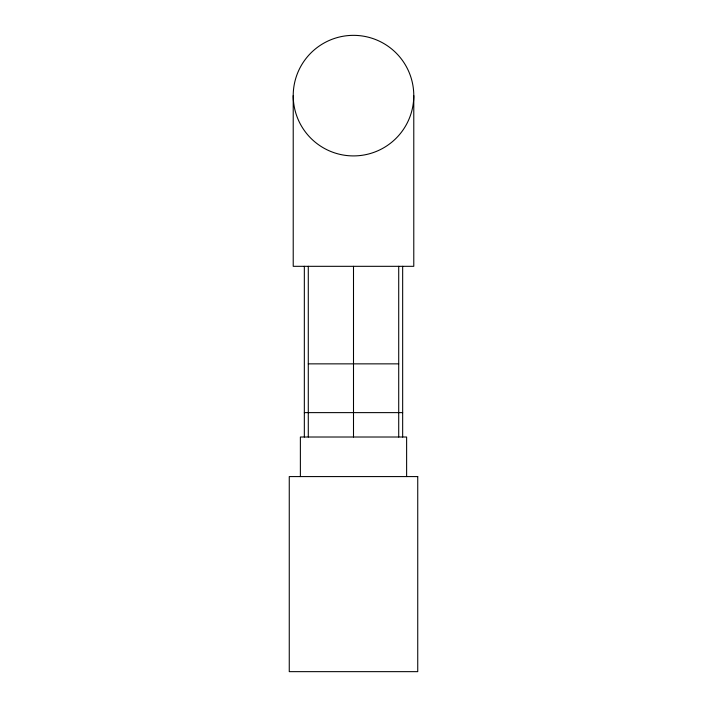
<?xml version="1.0" encoding="UTF-8"?>
<svg xmlns="http://www.w3.org/2000/svg" width="707" height="707" viewBox="0 0 707 707"><rect width="100%" height="100%" fill="white"/><g stroke="black" fill="none" stroke-linecap="round" stroke-linejoin="round"><path stroke-width="1.06" d="M308.287 363.858L398.713 363.858M304.337 412.623L402.663 412.623M413.781 95.631A60.281 60.281 0 0 1 323.355 147.834A60.281 60.281 0 0 1 323.355 43.427A60.281 60.281 0 0 1 413.781 95.631L413.781 266.318L293.219 266.318L293.219 95.631M406.622 476.58L406.622 437.014L300.378 437.014L300.378 476.58M402.663 266.318L402.663 437.014M398.713 266.318L398.713 437.014M353.5 266.318L353.5 437.014M308.287 266.318L308.287 437.014M304.337 266.318L304.337 437.014M417.74 476.58L289.26 476.58L289.26 671.65L417.74 671.65L417.74 476.58"/></g></svg>
